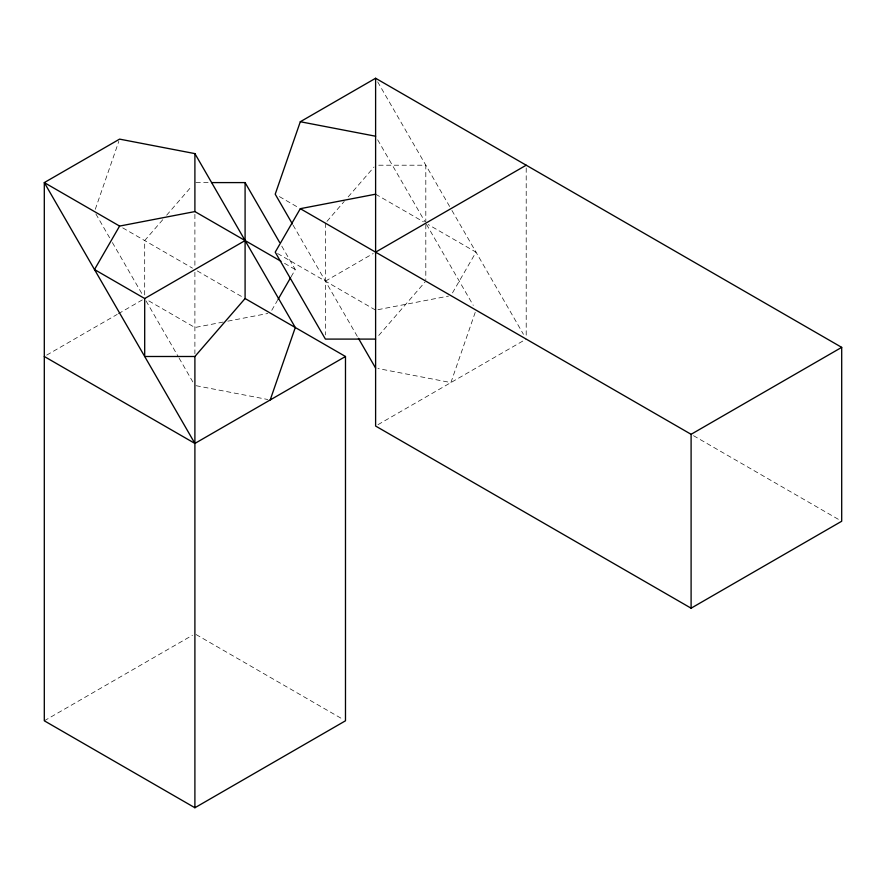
<?xml version="1.0" encoding="UTF-8"?>
<svg xmlns="http://www.w3.org/2000/svg" width="886" height="886" viewBox="0 0 886 886"><rect width="100%" height="100%" fill="white"/><g stroke="black" fill="none" stroke-linecap="round" stroke-linejoin="round"><path stroke-width="0.66" stroke-dasharray="4.43 3.32" d="M95.278 209.317L118.813 141.383M475.217 312.381L450.908 382.575L377.957 368.532M271.758 310.299L277.517 300.332M291.106 276.786L295.293 269.543L281.482 245.632M452.48 292.912L476.003 252.156L428.193 224.546M162.736 219.728L144.695 240.56L144.695 295.769M166.657 215.198L191.753 186.215M326.978 221.356L344.233 201.432M348.154 196.902L374.036 167.022M378.743 335.473L425.025 282.036M46.692 355.109L117.207 314.397M118.403 313.71L142.303 299.911M325.406 281.139L373.216 253.529M378.001 424.66L526.206 339.094M44.3 720.794L192.506 635.229M223.128 322.072L194.898 327.51L147.087 299.9M227.835 321.164L267.838 313.467M377.957 309.668L448.549 296.079M378.743 165.206L425.812 165.206L425.812 221.788M195.939 182.594L209.539 182.594M196.072 385.698L267.838 399.508M375.609 194.189L423.419 221.788M279.4 196.603L297.175 206.87M693.516 435.69L839.308 519.872M277.606 253.529L375.609 310.111M284.539 263.33L295.293 269.543M122.733 227.879L192.506 268.159M197.29 270.928L242.698 297.142M196.094 634.542L343.103 719.41M377.669 81.833L451.251 209.273M451.938 210.469L523.449 334.332M377.669 139.8L425.125 221.976M426.498 224.357L473.257 305.349M293.089 225.155L358.42 338.308M95.876 213.958L109.631 237.78M112.378 242.542L143.322 296.145M146.068 300.908L178.396 356.881M179.083 358.077L192.827 381.899M526.206 167.963L526.206 336.337M425.812 224.546L425.812 279.754M325.406 223.172L325.406 334.952M194.898 214.334L194.898 268.159M194.898 272.301L194.898 353.724"/><path stroke-width="1.33" d="M375.609 78.256L375.609 426.044L691.102 608.195L841.7 521.245L841.7 347.356L375.609 78.256L300.31 121.736L275.214 194.189L292.402 223.959M270.197 399.963L295.293 327.51L194.898 153.61L119.599 139.124L44.3 182.594L44.3 720.794L194.898 807.744L345.485 720.794L345.485 356.493L245.09 298.527L245.09 182.594L211.632 182.594M280.951 261.259L194.898 211.577L119.599 226.074L94.503 269.543L144.695 298.527L144.695 356.493L194.898 356.493L245.09 298.527M375.609 194.189L300.31 208.675L275.214 252.156L325.406 339.094L375.609 339.094M278.038 299.435L290.586 277.695M144.695 298.527L245.09 240.56M375.609 252.156L526.206 165.206M44.3 356.493L194.898 443.432L345.485 356.493M300.31 208.675L691.102 434.306L841.7 347.356M300.31 121.736L375.609 136.222M119.599 226.074L44.3 182.594L194.898 443.432M358.42 338.308L375.609 368.078M245.09 182.594L279.599 242.376M691.102 434.306L691.102 608.195M194.898 153.61L194.898 211.577M194.898 356.493L194.898 807.744"/></g></svg>
